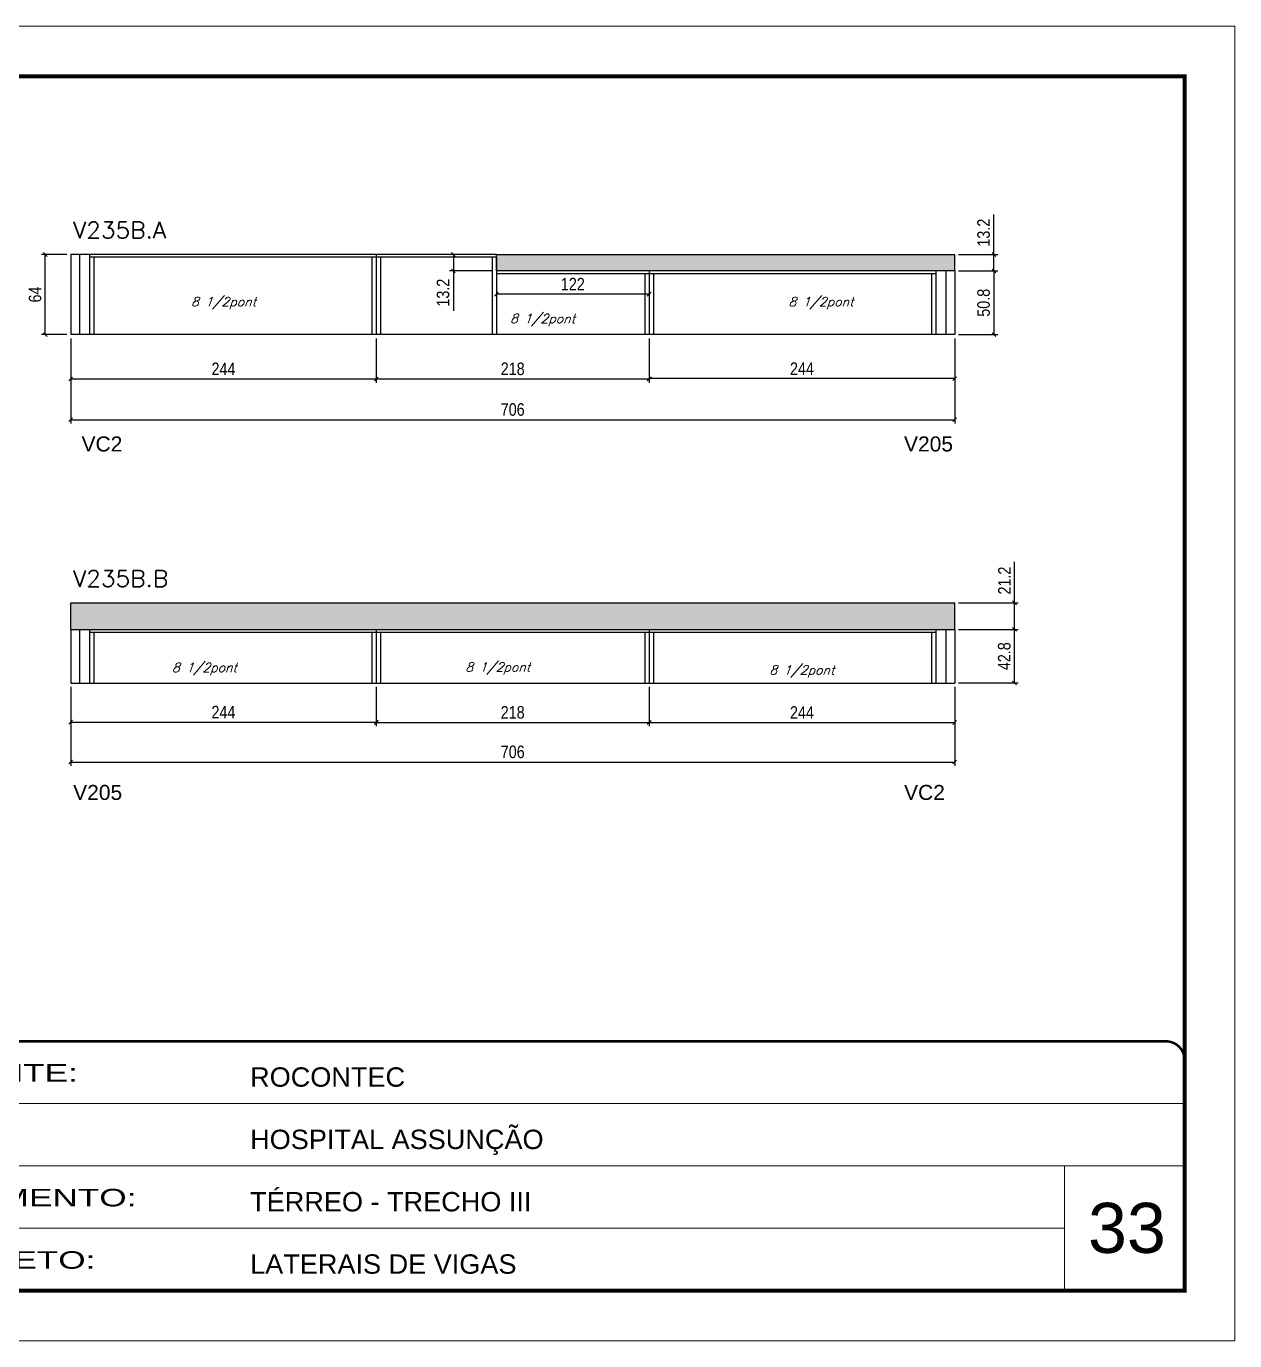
# Model space of a CAD drawing. Extents: x 137137 to 143418, y 10464 to 34486.
# Drawn here: x 137657 to 138622, y 24247 to 25297 of the extents above; entities that cross this region are included whole.
import ezdxf

# ---------------------------------------------------------------- set-up
doc = ezdxf.new("R2010")
doc.units = 0
doc.linetypes.add('CONTINUO', pattern=[0])
doc.linetypes.add('DASHED', pattern=[0.75, 0.5, -0.25])
for name, color, linetype in [('5', 5, 'Continuous'), ('COTA', 241, 'Continuous'), ('Painéis', 200, 'Continuous'), ('SARR_2.2x7', 40, 'Continuous'), ('SARR_3.5x7', 81, 'Continuous'), ('texto', 7, 'Continuous')]:
    doc.layers.add(name, color=color, linetype=linetype)
for name, color, linetype, lineweight in [('CARIMBO', 255, 'Continuous', 9), ('Folhas', 255, 'Continuous', 9), ('SARRAFO DE PRESSAO', 251, 'DASHED', 9), ('Texto Seção', 7, 'Continuous', 15)]:
    doc.layers.add(name, color=color, linetype=linetype, lineweight=lineweight)
doc.styles.add('ARIAL', font='arial.ttf')
doc.styles.add('COTA TECNICA', font='techl___.ttf', dxfattribs={"height": 10})
doc.styles.add('REGUA-120', font='ROMANS.shx', dxfattribs={"height": 15})
doc.styles.add('Romans', font='romans.shx')
doc.styles.get("Standard").update_dxf_attribs({"font": 'arial.ttf'})
doc.styles.add('Tecnologia', font='')
doc.styles.get('Tecnologia').set_extended_font_data('Forgotten Futurist')
doc.dimstyles.new('PAINEL', dxfattribs={"dimtxt": 10, "dimasz": 3, "dimexe": 3, "dimexo": 3, "dimgap": 3, "dimtad": 1, "dimdec": 1, "dimzin": 12, "dimdsep": 46, "dimtxsty": 'COTA TECNICA', "dimblk1": 'OBLIQUE', "dimblk2": 'OBLIQUE', "dimsah": 1, "dimcen": 0.9, "dimclrd": 4, "dimclre": 4, "dimclrt": 240, "dimadec": 1, "dimazin": 3, "dimtfac": 1, "dimtdec": 1, "dimtmove": 0, "dimatfit": 3, "dimfxl": 1, "dimtolj": 1, "dimtzin": 12, "dimarcsym": 0})

# ---------------------------------------------------------------- blocks, each defined once
blk = doc.blocks.new('9999999999')
at = {"color": 30, "linetype": 'CONTINUO'}
for p, q in [((98564.6, 34379.6), (99584, 34379.6)), ((98564.6, 34329.8), (99488, 34329.8)), ((99584, 34329.8), (99488, 34329.8)), ((99488, 34329.8), (99488, 34230.2)), ((98564.6, 34280), (99488, 34280))]:
    blk.add_line(p, q, dxfattribs=at)
at = {"color": 30, "linetype": 'CONTINUO', "const_width": 2}
blk.add_lwpolyline([(99584, 34230.2), (99584, 34414.4, 0.414214), (99569, 34429.4), (98229, 34429.4, 0.414214), (98214, 34414.4), (98214, 34245.2, 0.414214), (98229, 34230.2), (99584, 34230.2)], format="xyb", dxfattribs=at)
at = {"layer": 'Folhas'}
blk.add_lwpolyline([(98139, 34190.2), (99624, 34190.2), (99624, 35240.2), (98139, 35240.2)], close=True, dxfattribs=at)
at = {"layer": 'Folhas', "color": 30, "const_width": 3}
blk.add_lwpolyline([(98214, 34230.2), (99584, 34230.2), (99584, 35200.2), (98214, 35200.2)], close=True, dxfattribs=at)
at = {"color": 7, "linetype": 'Continuous', "ltscale": 5, "style": 'ARIAL'}
for s, height, p in [('ROCONTEC', 15.48, (98837.7, 34393.1)), ('HOSPITAL ASSUNÇÃO', 15.483, (98837.7, 34343.3)), ('TÉRREO - TRECHO III', 15.483, (98837.7, 34293.5)), ('LATERAIS DE VIGAS', 15.483, (98837.7, 34243.7))]:
    blk.add_text(s, height=height, dxfattribs=at).set_placement(p)
at = {"layer": 'Folhas', "color": 7, "style": 'Tecnologia', "width": 1.5}
for s, p in [('CLIENTE:', (98573.7, 34397.2)), ('PAVIMENTO:', (98573.7, 34297.5)), ('PROJETO:', (98573.7, 34247.7))]:
    blk.add_text(s, height=14, dxfattribs=at).set_placement(p)
blk = doc.blocks.new('_Oblique')
at = {"color": 0, "linetype": 'ByBlock', "lineweight": -2}
blk.add_line((-0.5, -0.5), (0.5, 0.5), dxfattribs=at)
blk = doc.blocks.new('*D6092')
at = {"layer": 'COTA', "color": 4, "linetype": 'ByBlock', "lineweight": -2, "transparency": 16777216}
for p, q in [((137692.7, 25047.9), (137692.7, 25012.4)), ((137936.7, 25047.9), (137936.7, 25012.4)), ((137936.7, 25015.4), (137692.7, 25015.4))]:
    blk.add_line(p, q, dxfattribs=at)
at = {"layer": 'Defpoints', "color": 0, "linetype": 'ByBlock', "transparency": 16777216}
for p in [(137692.7, 25050.9), (137936.7, 25050.9), (137692.7, 25015.4)]:
    blk.add_point(p, dxfattribs=at)
at = {"layer": 'COTA', "color": 4, "linetype": 'ByBlock', "lineweight": -2, "transparency": 16777216, "xscale": 3, "yscale": 3, "zscale": 3, "rotation": 180}
blk.add_blockref('_Oblique', (137692.7, 25015.4), dxfattribs=at)
at = {"layer": 'COTA', "color": 4, "linetype": 'ByBlock', "lineweight": -2, "transparency": 16777216, "xscale": 3, "yscale": 3, "zscale": 3}
blk.add_blockref('_Oblique', (137936.7, 25015.4), dxfattribs=at)
at = {"layer": 'COTA', "color": 240, "linetype": 'ByBlock', "transparency": 16777216, "insert": (137814.7, 25023.5), "char_height": 10, "attachment_point": 5, "style": 'COTA TECNICA'}
blk.add_mtext('\\A1;244', dxfattribs=at)
blk = doc.blocks.new('*D6093')
at = {"layer": 'COTA', "color": 4, "linetype": 'ByBlock', "lineweight": -2, "transparency": 16777216}
for p, q in [((137689.7, 25114.9), (137669.4, 25114.9)), ((137672.4, 25050.9), (137672.4, 25114.9)), ((137689.7, 25050.9), (137669.4, 25050.9))]:
    blk.add_line(p, q, dxfattribs=at)
at = {"layer": 'Defpoints', "color": 0, "linetype": 'ByBlock', "transparency": 16777216}
for p in [(137672.4, 25114.9), (137692.7, 25114.9), (137692.7, 25050.9)]:
    blk.add_point(p, dxfattribs=at)
at = {"layer": 'COTA', "color": 4, "linetype": 'ByBlock', "lineweight": -2, "transparency": 16777216, "xscale": 3, "yscale": 3, "zscale": 3}
for p, rotation in [((137672.4, 25114.9), 90), ((137672.4, 25050.9), 270)]:
    blk.add_blockref('_Oblique', p, dxfattribs=dict(at, rotation=rotation))
at = {"layer": 'COTA', "color": 240, "linetype": 'ByBlock', "transparency": 16777216, "insert": (137664.3, 25082.9), "char_height": 10, "attachment_point": 5, "rotation": 90, "style": 'COTA TECNICA'}
blk.add_mtext('\\A1;64', dxfattribs=at)
blk = doc.blocks.new('*D6251')
at = {"layer": 'COTA', "color": 4, "lineweight": -2, "transparency": 16777216}
for p, q in [((138154.7, 25047.9), (138154.7, 25012.7)), ((138398.7, 25047.9), (138398.7, 25012.7)), ((138398.7, 25015.7), (138154.7, 25015.7))]:
    blk.add_line(p, q, dxfattribs=at)
at = {"layer": 'Defpoints', "color": 0, "transparency": 16777216}
for p in [(138154.7, 25050.9), (138398.7, 25050.9), (138154.7, 25015.7)]:
    blk.add_point(p, dxfattribs=at)
at = {"layer": 'COTA', "color": 4, "lineweight": -2, "transparency": 16777216, "xscale": 3, "yscale": 3, "zscale": 3, "rotation": 180}
blk.add_blockref('_Oblique', (138154.7, 25015.7), dxfattribs=at)
at = {"layer": 'COTA', "color": 4, "lineweight": -2, "transparency": 16777216, "xscale": 3, "yscale": 3, "zscale": 3}
blk.add_blockref('_Oblique', (138398.7, 25015.7), dxfattribs=at)
at = {"layer": 'COTA', "color": 240, "transparency": 16777216, "insert": (138276.7, 25023.7), "char_height": 10, "attachment_point": 5, "style": 'COTA TECNICA'}
blk.add_mtext('\\A1;244', dxfattribs=at)
blk = doc.blocks.new('*D6252')
at = {"layer": 'COTA', "color": 4, "lineweight": -2, "transparency": 16777216}
for p, q in [((137936.7, 25047.9), (137936.7, 25012.4)), ((138154.7, 25047.9), (138154.7, 25012.4)), ((138154.7, 25015.4), (137936.7, 25015.4))]:
    blk.add_line(p, q, dxfattribs=at)
at = {"layer": 'Defpoints', "color": 0, "transparency": 16777216}
for p in [(137936.7, 25050.9), (138154.7, 25050.9), (137936.7, 25015.4)]:
    blk.add_point(p, dxfattribs=at)
at = {"layer": 'COTA', "color": 4, "lineweight": -2, "transparency": 16777216, "xscale": 3, "yscale": 3, "zscale": 3, "rotation": 180}
blk.add_blockref('_Oblique', (137936.7, 25015.4), dxfattribs=at)
at = {"layer": 'COTA', "color": 4, "lineweight": -2, "transparency": 16777216, "xscale": 3, "yscale": 3, "zscale": 3}
blk.add_blockref('_Oblique', (138154.7, 25015.4), dxfattribs=at)
at = {"layer": 'COTA', "color": 240, "transparency": 16777216, "insert": (138045.7, 25023.5), "char_height": 10, "attachment_point": 5, "style": 'COTA TECNICA'}
blk.add_mtext('\\A1;218', dxfattribs=at)
blk = doc.blocks.new('*D6253')
at = {"layer": 'COTA', "color": 4, "lineweight": -2, "transparency": 16777216}
for p, q in [((138029.7, 25114.9), (137995.3, 25114.9)), ((137998.3, 25114.9), (137998.3, 25101.7)), ((138029.7, 25101.7), (137995.3, 25101.7)), ((137998.3, 25101.7), (137998.3, 25070))]:
    blk.add_line(p, q, dxfattribs=at)
at = {"layer": 'Defpoints', "color": 0, "transparency": 16777216}
for p in [(138032.7, 25114.9), (137998.3, 25101.7), (138032.7, 25101.7)]:
    blk.add_point(p, dxfattribs=at)
at = {"layer": 'COTA', "color": 4, "lineweight": -2, "transparency": 16777216, "xscale": 3, "yscale": 3, "zscale": 3}
for p, rotation in [((137998.3, 25114.9), 90), ((137998.3, 25101.7), 270)]:
    blk.add_blockref('_Oblique', p, dxfattribs=dict(at, rotation=rotation))
at = {"layer": 'COTA', "color": 240, "transparency": 16777216, "insert": (137990.1, 25084.4), "char_height": 10, "attachment_point": 5, "rotation": 90, "style": 'COTA TECNICA'}
blk.add_mtext('\\A1;13.2', dxfattribs=at)
blk = doc.blocks.new('*D6254')
at = {"layer": 'COTA', "color": 4, "lineweight": -2, "transparency": 16777216}
for p, q in [((138032.7, 25098.7), (138032.7, 25080.2)), ((138154.7, 25098.7), (138154.7, 25080.2)), ((138154.7, 25083.2), (138032.7, 25083.2))]:
    blk.add_line(p, q, dxfattribs=at)
at = {"layer": 'Defpoints', "color": 0, "transparency": 16777216}
for p in [(138032.7, 25101.7), (138154.7, 25101.7), (138032.7, 25083.2)]:
    blk.add_point(p, dxfattribs=at)
at = {"layer": 'COTA', "color": 4, "lineweight": -2, "transparency": 16777216, "xscale": 3, "yscale": 3, "zscale": 3, "rotation": 180}
blk.add_blockref('_Oblique', (138032.7, 25083.2), dxfattribs=at)
at = {"layer": 'COTA', "color": 4, "lineweight": -2, "transparency": 16777216, "xscale": 3, "yscale": 3, "zscale": 3}
blk.add_blockref('_Oblique', (138154.7, 25083.2), dxfattribs=at)
at = {"layer": 'COTA', "color": 240, "transparency": 16777216, "insert": (138093.7, 25091.2), "char_height": 10, "attachment_point": 5, "style": 'COTA TECNICA'}
blk.add_mtext('\\A1;122', dxfattribs=at)
blk = doc.blocks.new('*D6255')
at = {"layer": 'COTA', "color": 4, "lineweight": -2, "transparency": 16777216}
for p, q in [((138401.7, 25101.7), (138433, 25101.7)), ((138430, 25101.7), (138430, 25050.9)), ((138401.7, 25050.9), (138433, 25050.9))]:
    blk.add_line(p, q, dxfattribs=at)
at = {"layer": 'Defpoints', "color": 0, "transparency": 16777216}
for p in [(138398.7, 25101.7), (138398.7, 25050.9), (138430, 25050.9)]:
    blk.add_point(p, dxfattribs=at)
at = {"layer": 'COTA', "color": 4, "lineweight": -2, "transparency": 16777216, "xscale": 3, "yscale": 3, "zscale": 3}
for p, rotation in [((138430, 25101.7), 90), ((138430, 25050.9), 270)]:
    blk.add_blockref('_Oblique', p, dxfattribs=dict(at, rotation=rotation))
at = {"layer": 'COTA', "color": 240, "transparency": 16777216, "insert": (138421.8, 25076.3), "char_height": 10, "attachment_point": 5, "rotation": 90, "style": 'COTA TECNICA'}
blk.add_mtext('\\A1;50.8', dxfattribs=at)
blk = doc.blocks.new('*D6256')
at = {"layer": 'COTA', "color": 4, "lineweight": -2, "transparency": 16777216}
for p, q in [((138430, 25114.9), (138430, 25146.7)), ((138401.7, 25114.9), (138433, 25114.9)), ((138430, 25101.7), (138430, 25114.9)), ((138401.7, 25101.7), (138433, 25101.7))]:
    blk.add_line(p, q, dxfattribs=at)
at = {"layer": 'Defpoints', "color": 0, "transparency": 16777216}
for p in [(138398.7, 25114.9), (138430, 25114.9), (138398.7, 25101.7)]:
    blk.add_point(p, dxfattribs=at)
at = {"layer": 'COTA', "color": 4, "lineweight": -2, "transparency": 16777216, "xscale": 3, "yscale": 3, "zscale": 3}
for p, rotation in [((138430, 25114.9), 90), ((138430, 25101.7), 270)]:
    blk.add_blockref('_Oblique', p, dxfattribs=dict(at, rotation=rotation))
at = {"layer": 'COTA', "color": 240, "transparency": 16777216, "insert": (138421.8, 25132.3), "char_height": 10, "attachment_point": 5, "rotation": 90, "style": 'COTA TECNICA'}
blk.add_mtext('\\A1;13.2', dxfattribs=at)
blk = doc.blocks.new('*D6094')
at = {"layer": 'COTA', "color": 4, "linetype": 'ByBlock', "lineweight": -2, "transparency": 16777216}
for p, q in [((138154.7, 24769.6), (138154.7, 24738)), ((138398.7, 24769.6), (138398.7, 24738)), ((138154.7, 24741), (138398.7, 24741))]:
    blk.add_line(p, q, dxfattribs=at)
at = {"layer": 'Defpoints', "color": 0, "linetype": 'ByBlock', "transparency": 16777216}
for p in [(138154.7, 24772.6), (138398.7, 24772.6), (138398.7, 24741)]:
    blk.add_point(p, dxfattribs=at)
at = {"layer": 'COTA', "color": 4, "linetype": 'ByBlock', "lineweight": -2, "transparency": 16777216, "xscale": 3, "yscale": 3, "zscale": 3, "rotation": 180}
blk.add_blockref('_Oblique', (138154.7, 24741), dxfattribs=at)
at = {"layer": 'COTA', "color": 4, "linetype": 'ByBlock', "lineweight": -2, "transparency": 16777216, "xscale": 3, "yscale": 3, "zscale": 3}
blk.add_blockref('_Oblique', (138398.7, 24741), dxfattribs=at)
at = {"layer": 'COTA', "color": 240, "linetype": 'ByBlock', "transparency": 16777216, "insert": (138276.7, 24749), "char_height": 10, "attachment_point": 5, "style": 'COTA TECNICA'}
blk.add_mtext('\\A1;244', dxfattribs=at)
blk = doc.blocks.new('*D6095')
at = {"layer": 'COTA', "color": 4, "linetype": 'ByBlock', "lineweight": -2, "transparency": 16777216}
for p, q in [((138401.7, 24815.4), (138449.4, 24815.4)), ((138446.4, 24772.6), (138446.4, 24815.4)), ((138401.7, 24772.6), (138449.4, 24772.6))]:
    blk.add_line(p, q, dxfattribs=at)
at = {"layer": 'Defpoints', "color": 0, "linetype": 'ByBlock', "transparency": 16777216}
for p in [(138398.7, 24815.4), (138446.4, 24815.4), (138398.7, 24772.6)]:
    blk.add_point(p, dxfattribs=at)
at = {"layer": 'COTA', "color": 4, "linetype": 'ByBlock', "lineweight": -2, "transparency": 16777216, "xscale": 3, "yscale": 3, "zscale": 3}
for p, rotation in [((138446.4, 24815.4), 90), ((138446.4, 24772.6), 270)]:
    blk.add_blockref('_Oblique', p, dxfattribs=dict(at, rotation=rotation))
at = {"layer": 'COTA', "color": 240, "linetype": 'ByBlock', "transparency": 16777216, "insert": (138438.3, 24794), "char_height": 10, "attachment_point": 5, "rotation": 90, "style": 'COTA TECNICA'}
blk.add_mtext('\\A1;42.8', dxfattribs=at)
blk = doc.blocks.new('*D6257')
at = {"layer": 'COTA', "color": 4, "lineweight": -2, "transparency": 16777216}
for p, q in [((137692.7, 24769.6), (137692.7, 24738.3)), ((137936.7, 24769.6), (137936.7, 24738.3)), ((137692.7, 24741.3), (137936.7, 24741.3))]:
    blk.add_line(p, q, dxfattribs=at)
at = {"layer": 'Defpoints', "color": 0, "transparency": 16777216}
for p in [(137692.7, 24772.6), (137936.7, 24772.6), (137936.7, 24741.3)]:
    blk.add_point(p, dxfattribs=at)
at = {"layer": 'COTA', "color": 4, "lineweight": -2, "transparency": 16777216, "xscale": 3, "yscale": 3, "zscale": 3, "rotation": 180}
blk.add_blockref('_Oblique', (137692.7, 24741.3), dxfattribs=at)
at = {"layer": 'COTA', "color": 4, "lineweight": -2, "transparency": 16777216, "xscale": 3, "yscale": 3, "zscale": 3}
blk.add_blockref('_Oblique', (137936.7, 24741.3), dxfattribs=at)
at = {"layer": 'COTA', "color": 240, "transparency": 16777216, "insert": (137814.7, 24749.3), "char_height": 10, "attachment_point": 5, "style": 'COTA TECNICA'}
blk.add_mtext('\\A1;244', dxfattribs=at)
blk = doc.blocks.new('*D6258')
at = {"layer": 'COTA', "color": 4, "lineweight": -2, "transparency": 16777216}
for p, q in [((137936.7, 24769.6), (137936.7, 24738)), ((138154.7, 24769.6), (138154.7, 24738)), ((137936.7, 24741), (138154.7, 24741))]:
    blk.add_line(p, q, dxfattribs=at)
at = {"layer": 'Defpoints', "color": 0, "transparency": 16777216}
for p in [(137936.7, 24772.6), (138154.7, 24772.6), (138154.7, 24741)]:
    blk.add_point(p, dxfattribs=at)
at = {"layer": 'COTA', "color": 4, "lineweight": -2, "transparency": 16777216, "xscale": 3, "yscale": 3, "zscale": 3, "rotation": 180}
blk.add_blockref('_Oblique', (137936.7, 24741), dxfattribs=at)
at = {"layer": 'COTA', "color": 4, "lineweight": -2, "transparency": 16777216, "xscale": 3, "yscale": 3, "zscale": 3}
blk.add_blockref('_Oblique', (138154.7, 24741), dxfattribs=at)
at = {"layer": 'COTA', "color": 240, "transparency": 16777216, "insert": (138045.7, 24749.1), "char_height": 10, "attachment_point": 5, "style": 'COTA TECNICA'}
blk.add_mtext('\\A1;218', dxfattribs=at)
blk = doc.blocks.new('*D6259')
at = {"layer": 'COTA', "color": 4, "lineweight": -2, "transparency": 16777216}
for p, q in [((138446.4, 24836.6), (138446.4, 24869.3)), ((138401.7, 24836.6), (138449.4, 24836.6)), ((138446.4, 24815.4), (138446.4, 24836.6)), ((138401.7, 24815.4), (138449.4, 24815.4))]:
    blk.add_line(p, q, dxfattribs=at)
at = {"layer": 'Defpoints', "color": 0, "transparency": 16777216}
for p in [(138398.7, 24836.6), (138446.4, 24836.6), (138398.7, 24815.4)]:
    blk.add_point(p, dxfattribs=at)
at = {"layer": 'COTA', "color": 4, "lineweight": -2, "transparency": 16777216, "xscale": 3, "yscale": 3, "zscale": 3}
for p, rotation in [((138446.4, 24836.6), 90), ((138446.4, 24815.4), 270)]:
    blk.add_blockref('_Oblique', p, dxfattribs=dict(at, rotation=rotation))
at = {"layer": 'COTA', "color": 240, "transparency": 16777216, "insert": (138438.4, 24854.4), "char_height": 10, "attachment_point": 5, "rotation": 90, "style": 'COTA TECNICA'}
blk.add_mtext('\\A1;21.2', dxfattribs=at)
blk = doc.blocks.new('*D6312')
at = {"layer": 'Defpoints', "color": 0, "ltscale": 25, "transparency": 16777216}
for p in [(137692.7, 25050.9), (138398.7, 25050.9), (138398.7, 24982.9)]:
    blk.add_point(p, dxfattribs=at)
at = {"layer": 'Painéis', "color": 4, "lineweight": -2, "ltscale": 25, "transparency": 16777216}
for p, q in [((137692.7, 25047.9), (137692.7, 24979.9)), ((138398.7, 25047.9), (138398.7, 24979.9)), ((137692.7, 24982.9), (138398.7, 24982.9))]:
    blk.add_line(p, q, dxfattribs=at)
at = {"layer": 'Painéis', "color": 4, "lineweight": -2, "ltscale": 25, "transparency": 16777216, "xscale": 3, "yscale": 3, "zscale": 3, "rotation": 180}
blk.add_blockref('_Oblique', (137692.7, 24982.9), dxfattribs=at)
at = {"layer": 'Painéis', "color": 4, "lineweight": -2, "ltscale": 25, "transparency": 16777216, "xscale": 3, "yscale": 3, "zscale": 3}
blk.add_blockref('_Oblique', (138398.7, 24982.9), dxfattribs=at)
at = {"layer": 'Painéis', "color": 240, "ltscale": 25, "transparency": 16777216, "insert": (138045.7, 24991), "char_height": 10, "attachment_point": 5, "style": 'COTA TECNICA'}
blk.add_mtext('\\A1;706', dxfattribs=at)
blk = doc.blocks.new('*D6313')
at = {"layer": 'Defpoints', "color": 0, "ltscale": 25, "transparency": 16777216}
for p in [(137692.7, 24772.6), (138398.7, 24772.6), (138398.7, 24709.4)]:
    blk.add_point(p, dxfattribs=at)
at = {"layer": 'Painéis', "color": 4, "lineweight": -2, "ltscale": 25, "transparency": 16777216}
for p, q in [((137692.7, 24769.6), (137692.7, 24706.4)), ((138398.7, 24769.6), (138398.7, 24706.4)), ((137692.7, 24709.4), (138398.7, 24709.4))]:
    blk.add_line(p, q, dxfattribs=at)
at = {"layer": 'Painéis', "color": 4, "lineweight": -2, "ltscale": 25, "transparency": 16777216, "xscale": 3, "yscale": 3, "zscale": 3, "rotation": 180}
blk.add_blockref('_Oblique', (137692.7, 24709.4), dxfattribs=at)
at = {"layer": 'Painéis', "color": 4, "lineweight": -2, "ltscale": 25, "transparency": 16777216, "xscale": 3, "yscale": 3, "zscale": 3}
blk.add_blockref('_Oblique', (138398.7, 24709.4), dxfattribs=at)
at = {"layer": 'Painéis', "color": 240, "ltscale": 25, "transparency": 16777216, "insert": (138045.7, 24717.5), "char_height": 10, "attachment_point": 5, "style": 'COTA TECNICA'}
blk.add_mtext('\\A1;706', dxfattribs=at)

msp = doc.modelspace()

# ---------------------------------------------------------------- hatches: boundary and pattern name
at = {"layer": 'COTA', "linetype": 'ByBlock'}
h = msp.add_hatch(dxfattribs=at)
h.set_pattern_fill('AR-CONC', color=256, scale=0.03)
h.set_pattern_definition([(50, (-1512.6078, 287.5496), (5.46554007, -0.47817257), [0.5715, -6.2865]), (355, (-1512.608, 287.5496), (-1.05730264, 5.73170536), [0.4572, -5.02921753]), (100.4514447, (-1512.1523, 287.5097), (4.40823741, 5.25353256), [0.48570026, -5.34270734]), (46.1842, (-1512.608, 289.0736), (8.13237123, -1.26126984), [0.85725, -9.42975]), (96.6355576, (-1511.93, 288.9685), (7.122124, 7.42278374), [0.7285507, -8.01406824]), (351.184151, (-1512.608, 289.0736), (7.122124, 7.42278374), [0.685799, -7.54379196]), (21, (-1511.8458, 288.6926), (4.54843174, -3.06795595), [0.5715, -6.2865]), (326, (-1511.846, 288.6926), (1.85406085, 5.52563898), [0.4572, -5.0292]), (71.451445, (-1511.4667, 288.437), (6.40249258, 2.45768307), [0.48570026, -5.34269813]), (37.5, (-1512.6078, 287.5496), (0.092658098, 2.536651166), [0, -4.96824, 0, -5.1054, 0, -5.04825]), (7.5, (-1512.6078, 287.5496), (2.004589875, 3.005417245), [0, -2.91084, 0, -4.85394, 0, -1.92405]), (327.5, (-1514.307, 287.5496), (4.067717855, -0.17186232), [0, -1.905, 0, -5.9436, 0, -7.8867]), (317.5, (-1515.069, 287.5496), (4.44387544, 0.76279473), [0, -2.4765, 0, -3.94716, 0, -5.6007])])
h.paths.add_polyline_path([(138398.71, 25101.74), (138398.71, 25114.94), (138032.71, 25114.94), (138032.71, 25101.74)])
h = msp.add_hatch(dxfattribs=at)
h.set_pattern_fill('AR-CONC', color=256, scale=0.03)
h.set_pattern_definition([(50, (-3170, 0), (5.46554007, -0.47817257), [0.5715, -6.2865]), (355, (-3170, 0), (-1.05730264, 5.73170536), [0.4572, -5.02921753]), (100.4514447, (-3169.5445, -0.04), (4.40823741, 5.25353256), [0.48570026, -5.34270734]), (46.1842, (-3170, 1.524), (8.13237123, -1.26126984), [0.85725, -9.42975]), (96.6355576, (-3169.322, 1.419), (7.122124, 7.42278374), [0.7285507, -8.01406824]), (351.184151, (-3170, 1.524), (7.122124, 7.42278374), [0.685799, -7.54379196]), (21, (-3169.238, 1.143), (4.54843174, -3.06795595), [0.5715, -6.2865]), (326, (-3169.238, 1.143), (1.85406085, 5.52563898), [0.4572, -5.0292]), (71.451445, (-3168.859, 0.8873), (6.40249258, 2.45768307), [0.48570026, -5.34269813]), (37.5, (-3170, 0), (0.092658098, 2.536651166), [0, -4.96824, 0, -5.1054, 0, -5.04825]), (7.5, (-3170, 0), (2.004589875, 3.005417245), [0, -2.91084, 0, -4.85394, 0, -1.92405]), (327.5, (-3171.6993, 0), (4.067717855, -0.17186232), [0, -1.905, 0, -5.9436, 0, -7.8867]), (317.5, (-3172.4613, 0), (4.44387544, 0.76279473), [0, -2.4765, 0, -3.94716, 0, -5.6007])])
h.paths.add_polyline_path([(137692.71, 24836.56), (137692.71, 24815.36), (138398.71, 24815.36), (138398.71, 24836.56)])

# ---------------------------------------------------------------- linework, layer by layer
for p, q in [((137692.71, 25114.94), (137692.71, 25114.94)), ((138032.71, 25114.94), (138398.71, 25114.94)), ((138398.71, 25101.74), (138398.71, 25114.94)), ((138398.71, 25101.74), (138398.71, 25101.22)), ((137692.71, 24815.36), (137692.71, 24836.56)), ((137692.71, 24836.56), (138398.71, 24836.56)), ((138398.71, 24815.36), (138398.71, 24836.56)), ((137692.71, 24815.36), (137692.71, 24814.84)), ((138398.71, 24815.36), (138398.71, 24815.36))]:
    msp.add_line(p, q, dxfattribs=at)
at = {"layer": 'Painéis', "linetype": 'ByBlock'}
for p, q in [((138032.71, 25114.94), (137692.71, 25114.94)), ((137692.71, 25114.94), (137692.71, 25050.94)), ((137936.71, 25114.94), (137936.71, 25050.94)), ((138398.71, 25101.74), (138032.71, 25101.74)), ((138032.71, 25101.74), (138032.71, 25099.54)), ((138154.71, 25101.74), (138154.71, 25050.94)), ((138398.71, 25101.74), (138398.71, 25050.94)), ((138398.71, 25050.94), (137692.71, 25050.94)), ((137692.71, 24815.36), (138398.71, 24815.36)), ((137692.71, 24815.36), (137692.71, 24772.56)), ((137936.71, 24815.36), (137936.71, 24772.56)), ((138154.71, 24815.36), (138154.71, 24772.56)), ((138398.71, 24815.36), (138398.71, 24772.56)), ((137692.71, 24772.56), (138398.71, 24772.56))]:
    msp.add_line(p, q, dxfattribs=at)
at = {"layer": 'Painéis'}
msp.add_line((138032.71, 25101.74), (138032.71, 25114.94), dxfattribs=at)
at = {"layer": 'SARR_2.2x7', "linetype": 'Continuous'}
for p, q in [((137699.71, 25114.94), (137699.71, 25050.94)), ((137936.71, 25112.74), (137707.71, 25112.74)), ((138032.71, 25112.74), (137936.71, 25112.74)), ((138154.71, 25099.54), (138032.71, 25099.54)), ((138383.71, 25099.54), (138154.71, 25099.54)), ((138391.71, 25101.74), (138391.71, 25050.94)), ((137699.71, 24815.36), (137699.71, 24772.56)), ((137707.71, 24813.16), (137936.71, 24813.16)), ((137936.71, 24813.16), (138154.71, 24813.16)), ((138154.71, 24813.16), (138383.71, 24813.16)), ((138391.71, 24815.36), (138391.71, 24772.56))]:
    msp.add_line(p, q, dxfattribs=at)
at = {"layer": 'SARR_3.5x7'}
for p, q in [((137707.71, 25114.94), (137707.71, 25050.94)), ((137711.21, 25112.74), (137711.21, 25050.94)), ((137933.21, 25112.74), (137933.21, 25050.94)), ((137940.21, 25112.74), (137940.21, 25050.94)), ((138029.21, 25112.74), (138029.21, 25050.94)), ((138032.71, 25112.74), (138032.71, 25050.94)), ((138151.21, 25099.54), (138151.21, 25050.94)), ((138158.21, 25099.54), (138158.21, 25050.94)), ((138380.21, 25099.54), (138380.21, 25050.94)), ((138383.71, 25101.74), (138383.71, 25050.94)), ((137707.71, 24815.36), (137707.71, 24772.56)), ((137711.21, 24813.16), (137711.21, 24772.56)), ((137933.21, 24813.16), (137933.21, 24772.56)), ((137940.21, 24813.16), (137940.21, 24772.56)), ((138151.21, 24813.16), (138151.21, 24772.56)), ((138158.21, 24813.16), (138158.21, 24772.56)), ((138380.21, 24813.16), (138380.21, 24772.56)), ((138383.71, 24815.36), (138383.71, 24772.56))]:
    msp.add_line(p, q, dxfattribs=at)

# ---------------------------------------------------------------- block references
at = {"layer": 'SARRAFO DE PRESSAO', "color": 6, "linetype": 'ByBlock'}
msp.add_blockref('9999999999', (38998.31, -9943.03), dxfattribs=at)

# ---------------------------------------------------------------- texts
at = {"layer": '5', "linetype": 'Continuous'}
for s, rotation, p in [('VC2', 0.00004, (137701.38, 24957.53)), ('V205', 0.00004, (138358.19, 24957.53)), ('V205', 359.99996, (137694.68, 24679.16)), ('VC2', 359.99996, (138358.24, 24679.16))]:
    msp.add_text(s, height=12, rotation=rotation, dxfattribs=at).set_placement(p)
at = {"layer": 'CARIMBO', "style": 'ARIAL'}
msp.add_text('33', height=40, dxfattribs=at).set_placement((138505.15, 24317.32))
at = {"layer": 'texto', "color": 2, "char_height": 7.2737, "attachment_point": 5, "style": 'Romans'}
for insert in [(137814.79, 25075.94), (138291.9, 25075.94), (138069.55, 25062.51), (137799.53, 24783.78), (138033.75, 24784.13), (138276.64, 24781.81)]:
    msp.add_mtext('{\\Q19;\\C256;8 1/2pont}', dxfattribs=dict(at, insert=insert))
at = {"layer": 'Texto Seção', "style": 'REGUA-120', "width": 1.05}
for s, p in [('V235B.A', (137694.62, 25127.89)), ('V235B.B', (137694.62, 24849.51))]:
    msp.add_text(s, height=13, dxfattribs=at).set_placement(p)

# ---------------------------------------------------------------- dimensions: what is measured, and where the dimension line sits
at = {"layer": 'COTA'}
for base, p1, p2, angle, picture, middle in [((138429.97, 25114.94), (138398.71, 25101.74), (138398.71, 25114.94), 90, '*D6256', (138421.75, 25132.31)), ((137998.29, 25101.74), (138032.71, 25114.94), (138032.71, 25101.74), 90, '*D6253', (137990.07, 25084.37)), ((138032.71, 25083.18), (138154.71, 25101.74), (138032.71, 25101.74), 180, '*D6254', (138093.71, 25091.24)), ((138429.97, 25050.94), (138398.71, 25101.74), (138398.71, 25050.94), 90, '*D6255', (138421.84, 25076.34)), ((137936.71, 25015.38), (138154.71, 25050.94), (137936.71, 25050.94), 180, '*D6252', (138045.71, 25023.48)), ((138154.71, 25015.66), (138398.71, 25050.94), (138154.71, 25050.94), 180, '*D6251', (138276.71, 25023.73)), ((138446.44, 24836.56), (138398.71, 24815.36), (138398.71, 24836.56), 90, '*D6259', (138438.38, 24854.43))]:
    dim = msp.add_linear_dim(base=base, p1=p1, p2=p2, angle=angle, dimstyle='PAINEL', dxfattribs=at)
    dim.commit()
    dim.dimension.update_dxf_attribs({"geometry": picture, "text_midpoint": middle})
at = {"layer": 'COTA', "linetype": 'ByBlock'}
for base, p1, p2, picture, middle in [((137672.38, 25114.94), (137692.71, 25050.94), (137692.71, 25114.94), '*D6093', (137664.28, 25082.94)), ((138446.44, 24815.36), (138398.71, 24772.56), (138398.71, 24815.36), '*D6095', (138438.34, 24793.96))]:
    dim = msp.add_linear_dim(base=base, p1=p1, p2=p2, angle=90, dimstyle='PAINEL', dxfattribs=at)
    dim.commit()
    dim.dimension.update_dxf_attribs({"geometry": picture, "text_midpoint": middle})
dim = msp.add_linear_dim(base=(137692.71, 25015.38), p1=(137936.71, 25050.94), p2=(137692.71, 25050.94), angle=180, dimstyle='PAINEL', override={"dimtmove": 1}, dxfattribs=at)
dim.commit()
dim.dimension.update_dxf_attribs({"geometry": '*D6092', "text_midpoint": (137814.71, 25023.46)})
at = {"layer": 'COTA'}
for base, p1, p2, picture, middle in [((137936.71, 24741.25), (137692.71, 24772.56), (137936.71, 24772.56), '*D6257', (137814.71, 24749.33)), ((138154.71, 24740.98), (137936.71, 24772.56), (138154.71, 24772.56), '*D6258', (138045.71, 24749.07))]:
    dim = msp.add_linear_dim(base=base, p1=p1, p2=p2, dimstyle='PAINEL', dxfattribs=at)
    dim.commit()
    dim.dimension.update_dxf_attribs({"geometry": picture, "text_midpoint": middle})
at = {"layer": 'COTA', "linetype": 'ByBlock'}
dim = msp.add_linear_dim(base=(138398.71, 24740.98), p1=(138154.71, 24772.56), p2=(138398.71, 24772.56), dimstyle='PAINEL', override={"dimtmove": 1}, dxfattribs=at)
dim.commit()
dim.dimension.update_dxf_attribs({"geometry": '*D6094', "text_midpoint": (138276.71, 24749.05)})
at = {"layer": 'Painéis', "ltscale": 25}
for base, p1, p2, picture, middle in [((138398.71, 24982.86), (137692.71, 25050.94), (138398.71, 25050.94), '*D6312', (138045.71, 24990.96)), ((138398.71, 24709.38), (137692.71, 24772.56), (138398.71, 24772.56), '*D6313', (138045.71, 24717.49))]:
    dim = msp.add_linear_dim(base=base, p1=p1, p2=p2, dimstyle='PAINEL', dxfattribs=at)
    dim.commit()
    dim.dimension.update_dxf_attribs({"geometry": picture, "text_midpoint": middle})

doc.saveas('drawing.dxf')
